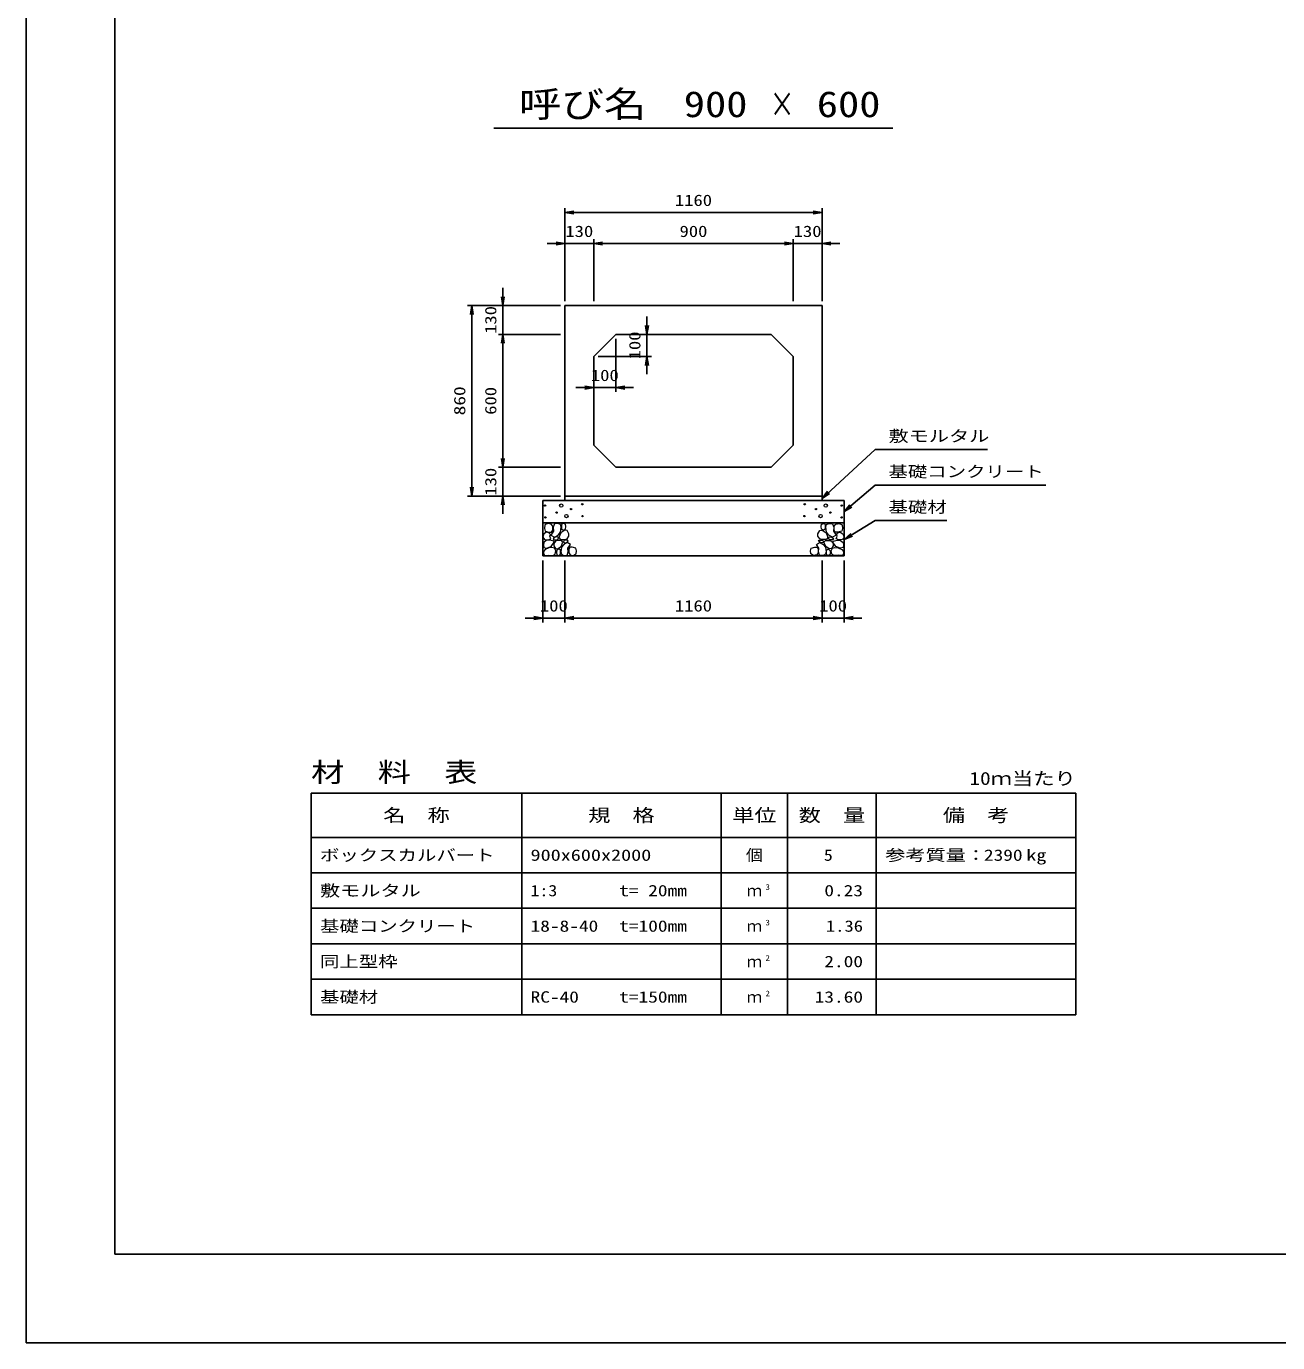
# Model space of a CAD drawing. Units: millimetres at full size. Extents: x 0 to 16820, y 0 to 11880.
# Drawn here: x 0 to 5646, y 0 to 5940 of the extents above; entities that cross this region are included whole.
import ezdxf
from ezdxf.enums import TextEntityAlignment as Align

# ---------------------------------------------------------------- set-up
doc = ezdxf.new("R2010")
doc.units = ezdxf.units.MM
for name, color, linetype, lineweight in [('D-DCR-HCHn', 4, 'Continuous', 9), ('D-MTR-FRAM', 7, 'Continuous', 25), ('D-MTR-LINE', 7, 'Continuous', 25), ('D-STR-DIM', 7, 'Continuous', 25), ('D-STR-STRn', 1, 'Continuous', 25), ('D-STR-TXT', 7, 'Continuous', 25), ('D-TTL', 2, 'Continuous', 25), ('D-TTL-TXT', 7, 'Continuous', 25)]:
    doc.layers.add(name, color=color, linetype=linetype, lineweight=lineweight)
doc.layers.add('D-MTR', color=7, linetype='Continuous')
doc.layers.add('D-MTR-TXT', color=7, linetype='Continuous')
doc.styles.add('ＭＳ ゴシック', font='')
doc.styles.get('ＭＳ ゴシック').set_extended_font_data('MS Gothic')

# ---------------------------------------------------------------- blocks, each defined once
blk = doc.blocks.new('open_arrow')
at = {"color": 0, "linetype": 'Continuous', "lineweight": -2}
blk.add_lwpolyline([(7.5, 1.25), (0, 0), (7.5, -1.25)], dxfattribs=at)

msp = doc.modelspace()

# ---------------------------------------------------------------- linework, layer by layer
at = {"layer": 'D-DCR-HCHn'}
for points in [[(2368.399, 3693.696), (2352.796, 3697.163), (2338.928, 3690.228), (2337.194, 3674.626), (2340.661, 3662.491), (2357.997, 3657.29), (2370.132, 3657.29), (2375.333, 3665.958), (2375.333, 3685.028)], [(2382.267, 3695.429), (2377.067, 3679.827), (2378.8, 3662.491), (2366.665, 3643.421), (2382.267, 3634.753), (2399.603, 3643.421), (2410.005, 3657.29), (2413.472, 3679.827), (2410.005, 3691.962), (2399.603, 3697.163)], [(2415.206, 3691.962), (2415.206, 3671.159), (2423.874, 3665.958), (2432.542, 3671.159), (2434.275, 3683.294), (2432.542, 3693.696), (2420.407, 3697.163)], [(3604.794, 3691.962), (3604.794, 3671.159), (3596.126, 3665.958), (3587.458, 3671.159), (3585.725, 3683.294), (3587.458, 3693.696), (3599.593, 3697.163)], [(3637.733, 3695.429), (3642.933, 3679.827), (3641.2, 3662.491), (3653.335, 3643.421), (3637.733, 3634.753), (3620.397, 3643.421), (3609.995, 3657.29), (3606.528, 3679.827), (3609.995, 3691.962), (3620.397, 3697.163)], [(3651.601, 3693.696), (3667.204, 3697.163), (3681.072, 3690.228), (3682.806, 3674.626), (3679.339, 3662.491), (3662.003, 3657.29), (3649.868, 3657.29), (3644.667, 3665.958), (3644.667, 3685.028)], [(2335.46, 3650.356), (2330.26, 3634.753), (2337.194, 3624.352), (2354.53, 3622.618), (2366.366, 3627.699), (2361.464, 3639.954), (2364.932, 3646.889), (2357.997, 3653.823), (2347.596, 3657.29)], [(2385.735, 3634.753), (2377.067, 3627.819), (2380.534, 3622.618), (2392.669, 3622.618), (2397.87, 3624.352), (2401.337, 3631.286), (2396.136, 3636.487)], [(2411.739, 3653.823), (2403.071, 3633.02), (2410.005, 3624.352), (2430.808, 3624.352), (2439.476, 3627.819), (2448.144, 3639.954), (2448.144, 3650.356), (2439.476, 3664.224), (2429.074, 3665.958)], [(3608.261, 3653.823), (3616.929, 3633.02), (3609.995, 3624.352), (3589.192, 3624.352), (3580.524, 3627.819), (3571.856, 3639.954), (3571.856, 3650.356), (3580.524, 3664.224), (3590.926, 3665.958)], [(3634.265, 3634.753), (3642.933, 3627.819), (3639.466, 3622.618), (3627.331, 3622.618), (3622.13, 3624.352), (3618.663, 3631.286), (3623.864, 3636.487)], [(3684.54, 3650.356), (3689.74, 3634.753), (3682.806, 3624.352), (3665.47, 3622.618), (3653.634, 3627.699), (3658.536, 3639.954), (3655.068, 3646.889), (3662.003, 3653.823), (3672.404, 3657.29)], [(2368.366, 3592.757), (2381.208, 3612.019), (2379.603, 3616.834), (2361.946, 3621.65), (2345.894, 3620.045), (2334.658, 3610.414), (2333.052, 3599.177), (2334.658, 3587.941), (2347.499, 3584.731)], [(2374.787, 3552.627), (2386.023, 3557.443), (2389.234, 3573.494), (2382.813, 3584.731), (2371.577, 3587.941), (2357.13, 3586.336), (2341.078, 3579.915), (2333.052, 3570.284), (2333.052, 3559.048), (2337.868, 3552.627), (2357.13, 3554.232)], [(2413.311, 3592.757), (2421.337, 3612.019), (2414.916, 3620.045), (2395.654, 3620.045), (2387.628, 3616.834), (2379.603, 3605.598), (2379.603, 3595.967), (2387.628, 3583.125), (2397.259, 3581.52)], [(2410.101, 3557.443), (2410.101, 3576.705), (2402.075, 3581.52), (2394.049, 3576.705), (2392.444, 3565.469), (2394.049, 3555.837), (2405.285, 3552.627)], [(2440.599, 3554.232), (2445.415, 3568.679), (2443.81, 3584.731), (2455.046, 3602.388), (2440.599, 3610.414), (2424.548, 3602.388), (2414.916, 3589.546), (2411.706, 3568.679), (2414.916, 3557.443), (2424.548, 3552.627)], [(2437.389, 3610.414), (2445.415, 3616.834), (2442.204, 3621.65), (2430.968, 3621.65), (2426.153, 3620.045), (2422.942, 3613.624), (2427.758, 3608.808)], [(2453.441, 3555.837), (2467.887, 3552.627), (2480.729, 3559.048), (2482.334, 3573.494), (2479.124, 3584.731), (2463.072, 3589.546), (2451.836, 3589.546), (2447.02, 3581.52), (2447.02, 3563.863)], [(3566.559, 3555.837), (3552.113, 3552.627), (3539.271, 3559.048), (3537.666, 3573.494), (3540.876, 3584.731), (3556.928, 3589.546), (3568.164, 3589.546), (3572.98, 3581.52), (3572.98, 3563.863)], [(3579.401, 3554.232), (3574.585, 3568.679), (3576.19, 3584.731), (3564.954, 3602.388), (3579.401, 3610.414), (3595.452, 3602.388), (3605.084, 3589.546), (3608.294, 3568.679), (3605.084, 3557.443), (3595.452, 3552.627)], [(3582.611, 3610.414), (3574.585, 3616.834), (3577.796, 3621.65), (3589.032, 3621.65), (3593.847, 3620.045), (3597.058, 3613.624), (3592.242, 3608.808)], [(3606.689, 3592.757), (3598.663, 3612.019), (3605.084, 3620.045), (3624.346, 3620.045), (3632.372, 3616.834), (3640.397, 3605.598), (3640.397, 3595.967), (3632.372, 3583.125), (3622.741, 3581.52)], [(3609.899, 3557.443), (3609.899, 3576.705), (3617.925, 3581.52), (3625.951, 3576.705), (3627.556, 3565.469), (3625.951, 3555.837), (3614.715, 3552.627)], [(3645.213, 3552.627), (3633.977, 3557.443), (3630.766, 3573.494), (3637.187, 3584.731), (3648.423, 3587.941), (3662.87, 3586.336), (3678.922, 3579.915), (3686.948, 3570.284), (3686.948, 3559.048), (3682.132, 3552.627), (3662.87, 3554.232)], [(3651.634, 3592.757), (3638.792, 3612.019), (3640.397, 3616.834), (3658.054, 3621.65), (3674.106, 3620.045), (3685.342, 3610.414), (3686.948, 3599.177), (3685.342, 3587.941), (3672.501, 3584.731)]]:
    msp.add_lwpolyline(points, close=True, dxfattribs=at)
for centre, radius in [((2340.727, 3777.43), 3), ((2392.292, 3745.761), 3), ((2413.336, 3777.43), 7.5), ((2457.708, 3761.639), 3), ((2508.131, 3783.481), 3), ((3511.869, 3783.481), 3), ((3562.292, 3761.639), 3), ((3606.664, 3777.43), 7.5), ((3627.708, 3745.761), 3), ((3679.273, 3777.43), 3), ((2341.869, 3723.919), 3), ((2436.664, 3729.97), 7.5), ((2509.273, 3729.97), 3), ((3510.727, 3729.97), 3), ((3583.336, 3729.97), 7.5), ((3678.131, 3723.919), 3)]:
    msp.add_circle(centre, radius, dxfattribs=at)
at = {"layer": 'D-MTR-FRAM'}
for p, q in [((1285, 2480), (4735, 2480)), ((1285, 2480), (1285, 1480)), ((4735, 2480), (4735, 1480)), ((1285, 1480), (4735, 1480))]:
    msp.add_line(p, q, dxfattribs=at)
at = {"layer": 'D-MTR-LINE'}
for p, q in [((2235, 2480), (2235, 1480)), ((3135, 2480), (3135, 1480)), ((3435, 2480), (3435, 1480)), ((3835, 2480), (3835, 1480)), ((1285, 2280), (4735, 2280)), ((1285, 2120), (4735, 2120)), ((1285, 1960), (4735, 1960)), ((1285, 1800), (4735, 1800)), ((1285, 1640), (4735, 1640))]:
    msp.add_line(p, q, dxfattribs=at)
at = {"layer": 'D-STR-DIM'}
for p, q in [((2430, 4700), (2430, 5120)), ((3590, 4700), (3590, 5120)), ((2430, 5100), (3590, 5100)), ((2350, 4960), (2640, 4960)), ((2430, 4700), (2430, 4980)), ((2560, 4700), (2560, 4980)), ((2560, 4700), (2560, 4980)), ((2560, 4960), (3460, 4960)), ((3380, 4960), (3670, 4960)), ((3460, 4700), (3460, 4980)), ((3460, 4700), (3460, 4980)), ((3590, 4700), (3590, 4980)), ((2150, 4470), (2150, 4760)), ((2410, 4680), (1990, 4680)), ((2010, 3820), (2010, 4680)), ((2410, 4680), (2130, 4680)), ((2800, 4370), (2800, 4630)), ((2410, 4550), (2130, 4550)), ((2410, 4550), (2130, 4550)), ((2150, 3950), (2150, 4550)), ((2660, 4530), (2660, 4290)), ((2680, 4550), (2820, 4550)), ((2560, 4430), (2560, 4290)), ((2580, 4450), (2820, 4450)), ((2740, 4310), (2480, 4310)), ((2150, 3740), (2150, 4030)), ((2410, 3950), (2130, 3950)), ((2410, 3950), (2130, 3950)), ((2410, 3820), (1990, 3820)), ((2410, 3820), (2130, 3820)), ((2330, 3530), (2330, 3250)), ((2430, 3530), (2430, 3250)), ((2430, 3530), (2430, 3250)), ((3590, 3530), (3590, 3250)), ((3590, 3530), (3590, 3250)), ((3690, 3530), (3690, 3250)), ((2510, 3270), (2250, 3270)), ((2430, 3270), (3590, 3270)), ((3510, 3270), (3770, 3270))]:
    msp.add_line(p, q, dxfattribs=at)
at = {"layer": 'D-STR-STRn'}
for p, q in [((2430, 4680), (3590, 4680)), ((2430, 3820), (2430, 4680)), ((3590, 4680), (3590, 3820)), ((2560, 4450), (2660, 4550)), ((2660, 4550), (3360, 4550)), ((3360, 4550), (3460, 4450)), ((2560, 4050), (2560, 4450)), ((3460, 4450), (3460, 4050)), ((2660, 3950), (2560, 4050)), ((3460, 4050), (3360, 3950)), ((3360, 3950), (2660, 3950)), ((3590, 3820), (2430, 3820)), ((2430, 3820), (2430, 3800)), ((3590, 3820), (3590, 3800)), ((2330, 3550), (2330, 3800)), ((2330, 3800), (3690, 3800)), ((3690, 3800), (3690, 3550)), ((2330, 3700), (3690, 3700)), ((2330, 3550), (3690, 3550))]:
    msp.add_line(p, q, dxfattribs=at)
at = {"layer": 'D-STR-TXT'}
for points in [[(3590, 3810), (3830, 4030), (3870, 4030), (4336.65, 4030)], [(3690, 3750), (3830, 3870), (3870, 3870), (4600.305, 3870)], [(3690, 3625), (3830, 3710), (3870, 3710), (4152.944, 3710)]]:
    msp.add_lwpolyline(points, dxfattribs=at)
at = {"layer": 'D-TTL'}
for points in [[(0, 0), (16820, 0), (16820, 11880), (0, 11880)], [(400, 400), (16420, 400), (16420, 11480), (400, 11480)]]:
    msp.add_lwpolyline(points, close=True, dxfattribs=at)
at = {"layer": 'D-TTL-TXT'}
msp.add_line((2110, 5480), (3910, 5480), dxfattribs=at)

# ---------------------------------------------------------------- block references
at = {"layer": 'D-STR-DIM', "xscale": 5.33, "yscale": 5.33}
for p in [(2430, 5100), (2560, 4960), (2560, 4960), (3590, 4960), (2660, 4310), (2430, 3270), (2430, 3270), (3690, 3270)]:
    msp.add_blockref('open_arrow', p, dxfattribs=at)
for p, rotation in [((3590, 5100), 180), ((2430, 4960), 180), ((3460, 4960), 180), ((3460, 4960), 180), ((2150, 4680), 90), ((2010, 4680), 270), ((2800, 4550), 90), ((2150, 4550), 270), ((2150, 4550), 270), ((2800, 4450), 270), ((2560, 4310), 180), ((2150, 3950), 90), ((2150, 3950), 90), ((2010, 3820), 90), ((2150, 3820), 270), ((2330, 3270), 180), ((3590, 3270), 180), ((3590, 3270), 180)]:
    msp.add_blockref('open_arrow', p, dxfattribs=dict(at, rotation=rotation))
at = {"layer": 'D-STR-TXT', "xscale": 5.33, "yscale": 5.33}
for p, rotation in [((3590, 3810), 42.5), ((3690, 3750), 40.6), ((3690, 3625), 31.3)]:
    msp.add_blockref('open_arrow', p, dxfattribs=dict(at, rotation=rotation))

# ---------------------------------------------------------------- texts
at = {"layer": 'D-MTR', "style": 'ＭＳ ゴシック', "width": 1.25}
msp.add_text('材\u3000料\u3000表', height=87.98, dxfattribs=at).set_placement((1285, 2504), align=Align.BOTTOM_LEFT)
at = {"layer": 'D-MTR', "style": 'ＭＳ ゴシック', "width": 1.2}
msp.add_text('10ｍ当たり', height=58.65, dxfattribs=at).set_placement((4735, 2499.333), align=Align.BOTTOM_RIGHT)
at = {"layer": 'D-MTR-TXT', "style": 'ＭＳ ゴシック'}
for s, height, width, p in [('名\u3000称', 58.65, 1.25, (1760, 2380)), ('規\u3000格', 58.65, 1.25, (2685, 2380)), ('単位', 58.65, 1.25, (3285, 2380)), ('数\u3000量', 58.65, 1.25, (3635, 2380)), ('備\u3000考', 58.65, 1.25, (4285, 2380)), ('個', 51.32, 1.1, (3285, 2200))]:
    msp.add_text(s, height=height, dxfattribs=dict(at, width=width)).set_placement(p, align=Align.MIDDLE_CENTER)
for s, width, p in [('ボックスカルバート', 1.25, (1325, 2200)), ('900x600x2000', 1.3, (2275, 2200)), ('参考質量：    kg', 1.3, (3875, 2200)), ('敷モルタル', 1.3, (1325, 2040)), ('1:3', 1.15, (2275, 2040)), ('t= 20mm', 1.25, (2675, 2040)), ('基礎コンクリート', 1.25, (1325, 1880)), ('18-8-40', 1.25, (2275, 1880)), ('t=100mm', 1.25, (2675, 1880)), ('同上型枠', 1.25, (1325, 1720)), ('基礎材', 1.25, (1325, 1560)), ('RC-40', 1.25, (2275, 1560)), ('t=150mm', 1.25, (2675, 1560))]:
    msp.add_text(s, height=51.32, dxfattribs=dict(at, width=width)).set_placement(p, align=Align.MIDDLE_LEFT)
for s, width, p in [('5', 1.15, (3638.553, 2200)), ('2390', 1.25, (4495, 2200)), ('0.23', 1.25, (3775, 2040)), ('1.36', 1.2, (3775, 1880)), ('2.00', 1.25, (3775, 1720)), ('13.60', 1.25, (3775, 1560))]:
    msp.add_text(s, height=51.32, dxfattribs=dict(at, width=width)).set_placement(p, align=Align.MIDDLE_RIGHT)
for p in [(3285, 2040), (3285, 1880), (3285, 1720), (3285, 1560)]:
    msp.add_text('ｍ', height=51.32, dxfattribs=at).set_placement(p, align=Align.MIDDLE_CENTER)
at = {"layer": 'D-MTR-TXT', "style": 'ＭＳ ゴシック', "width": 1.15}
for s, p in [('3', (3335, 2035.333)), ('3', (3335, 1875.333)), ('2', (3335, 1715.333)), ('2', (3335, 1555.333))]:
    msp.add_text(s, height=25.66, dxfattribs=at).set_placement(p, align=Align.BOTTOM_LEFT)
at = {"layer": 'D-STR-DIM', "style": 'ＭＳ ゴシック', "width": 1.2}
for s, p in [('1160', (3010, 5155)), ('130', (2495, 5015)), ('900', (3010, 5015)), ('130', (3525, 5015)), ('100', (2610, 4365)), ('100', (2380, 3325)), ('1160', (3010, 3325)), ('100', (3640, 3325))]:
    msp.add_text(s, height=51.32, dxfattribs=at).set_placement(p, align=Align.MIDDLE_CENTER)
at = {"layer": 'D-STR-DIM', "style": 'ＭＳ ゴシック'}
for s, width, p in [('130', 1.2, (2095, 4615)), ('100', 1.2, (2745, 4500)), ('860', 1.25, (1955, 4250)), ('600', 1.2, (2095, 4250)), ('130', 1.2, (2095, 3885))]:
    msp.add_text(s, height=51.32, rotation=90, dxfattribs=dict(at, width=width)).set_placement(p, align=Align.MIDDLE_CENTER)
at = {"layer": 'D-STR-TXT', "style": 'ＭＳ ゴシック'}
for s, width, p in [('敷モルタル', 1.3, (3890, 4050)), ('基礎コンクリート', 1.25, (3890, 3890)), ('基礎材', 1.25, (3890, 3730))]:
    msp.add_text(s, height=51.32, dxfattribs=dict(at, width=width)).set_placement(p, align=Align.BOTTOM_LEFT)
at = {"layer": 'D-TTL-TXT', "style": 'ＭＳ ゴシック'}
for s, width, p in [('呼び名', 1.2, (2510, 5495)), ('900', 1.2, (3110, 5495)), ('600', 1.2, (3710, 5495)), ('×', 0.7, (3410, 5495))]:
    msp.add_text(s, height=117.3, dxfattribs=dict(at, width=width)).set_placement(p, align=Align.BOTTOM_CENTER)

doc.saveas('drawing.dxf')
